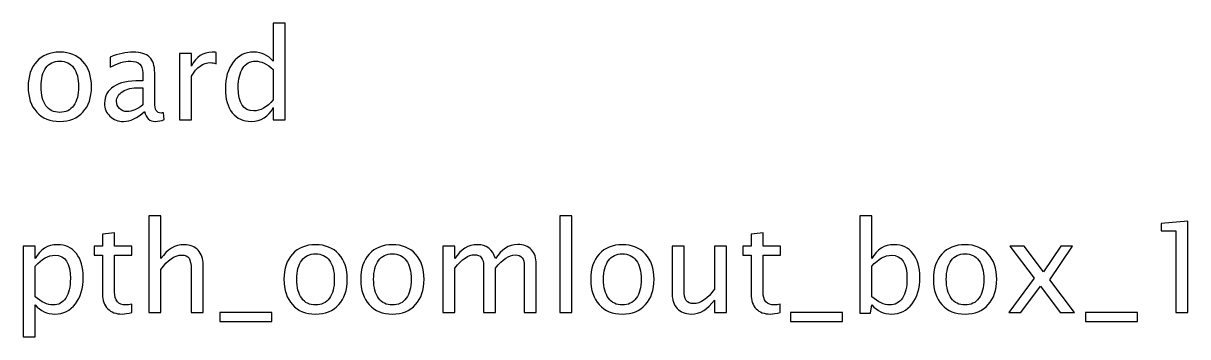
# Model space of a CAD drawing. Header units: centimetres. Extents: x -57 to 52, y -52 to 59.
# Drawn here: x 36.29 to 52.05, y 40.24 to 44.48 of the extents above; entities that cross this region are included whole.
import ezdxf

# ---------------------------------------------------------------- set-up
doc = ezdxf.new("R2010")
doc.units = ezdxf.units.CM
doc.header["$MEASUREMENT"] = 0
doc.layers.add('Layer 1', color=7, linetype='Continuous')

msp = doc.modelspace()

# ---------------------------------------------------------------- linework, layer by layer
at = {"layer": 'Layer 1'}
for points, knots in [([(39.67453, 43.17044), (39.67453, 43.17044), (39.67453, 43.33893), (39.67453, 43.33893), (39.67453, 43.33893), (39.6082, 43.21306), (39.5083, 43.15012), (39.37481, 43.15012), (39.37481, 43.15012), (39.26643, 43.15012), (39.1812, 43.18935), (39.11911, 43.26809), (39.11911, 43.26809), (39.05702, 43.34683), (39.02598, 43.45436), (39.02598, 43.59067), (39.02598, 43.59067), (39.02598, 43.73968), (39.06126, 43.85963), (39.13153, 43.9505), (39.13153, 43.9505), (39.20209, 44.04109), (39.29465, 44.08653), (39.40952, 44.08653), (39.40952, 44.08653), (39.51592, 44.08653), (39.60453, 44.04589), (39.67453, 43.96433), (39.67453, 43.96433), (39.67453, 43.96433), (39.67453, 44.476), (39.67453, 44.476), (39.67453, 44.476), (39.67453, 44.476), (39.83708, 44.476), (39.83708, 44.476), (39.83708, 44.476), (39.83708, 44.476), (39.83708, 43.17044), (39.83708, 43.17044), (39.83708, 43.17044), (39.83708, 43.17044), (39.67453, 43.17044), (39.67453, 43.17044)], [0, 0, 0, 0, 0.08333333, 0.08333333, 0.08333333, 0.08333333, 0.16666667, 0.16666667, 0.16666667, 0.16666667, 0.25, 0.25, 0.25, 0.25, 0.33333333, 0.33333333, 0.33333333, 0.33333333, 0.41666667, 0.41666667, 0.41666667, 0.41666667, 0.5, 0.5, 0.5, 0.5, 0.58333333, 0.58333333, 0.58333333, 0.58333333, 0.66666667, 0.66666667, 0.66666667, 0.66666667, 0.75, 0.75, 0.75, 0.75, 0.83333333, 0.83333333, 0.83333333, 0.83333333, 1, 1, 1, 1]), ([(36.78627, 43.15012), (36.65447, 43.15012), (36.55005, 43.19217), (36.47329, 43.27627), (36.47329, 43.27627), (36.39624, 43.36038), (36.35786, 43.47467), (36.35786, 43.61889), (36.35786, 43.61889), (36.35786, 43.76282), (36.39624, 43.87684), (36.47329, 43.96066), (36.47329, 43.96066), (36.55005, 44.04448), (36.65447, 44.08653), (36.78627, 44.08653), (36.78627, 44.08653), (36.91807, 44.08653), (37.02249, 44.04448), (37.09926, 43.96066), (37.09926, 43.96066), (37.1763, 43.87684), (37.21468, 43.76282), (37.21468, 43.61889), (37.21468, 43.61889), (37.21468, 43.47467), (37.1763, 43.36038), (37.09926, 43.27627), (37.09926, 43.27627), (37.02249, 43.19217), (36.91807, 43.15012), (36.78627, 43.15012)], [0, 0, 0, 0, 0.11111111, 0.11111111, 0.11111111, 0.11111111, 0.22222222, 0.22222222, 0.22222222, 0.22222222, 0.33333333, 0.33333333, 0.33333333, 0.33333333, 0.44444444, 0.44444444, 0.44444444, 0.44444444, 0.55555556, 0.55555556, 0.55555556, 0.55555556, 0.66666667, 0.66666667, 0.66666667, 0.66666667, 0.77777778, 0.77777778, 0.77777778, 0.77777778, 1, 1, 1, 1]), ([(36.78599, 43.27204), (36.86642, 43.27204), (36.92908, 43.30224), (36.97367, 43.36292), (36.97367, 43.36292), (37.01798, 43.42331), (37.04027, 43.50882), (37.04027, 43.61889), (37.04027, 43.61889), (37.04027, 43.72867), (37.01798, 43.81391), (36.97367, 43.8743), (36.97367, 43.8743), (36.92908, 43.93441), (36.86642, 43.96461), (36.78599, 43.96461), (36.78599, 43.96461), (36.70527, 43.96461), (36.64262, 43.93441), (36.59859, 43.8743), (36.59859, 43.8743), (36.55429, 43.81391), (36.53227, 43.72867), (36.53227, 43.61889), (36.53227, 43.61889), (36.53227, 43.50882), (36.55429, 43.42331), (36.59859, 43.36292), (36.59859, 43.36292), (36.64262, 43.30224), (36.70527, 43.27204), (36.78599, 43.27204)], [0, 0, 0, 0, 0.11111111, 0.11111111, 0.11111111, 0.11111111, 0.22222222, 0.22222222, 0.22222222, 0.22222222, 0.33333333, 0.33333333, 0.33333333, 0.33333333, 0.44444444, 0.44444444, 0.44444444, 0.44444444, 0.55555556, 0.55555556, 0.55555556, 0.55555556, 0.66666667, 0.66666667, 0.66666667, 0.66666667, 0.77777778, 0.77777778, 0.77777778, 0.77777778, 1, 1, 1, 1]), ([(37.93181, 43.28474), (37.83416, 43.19499), (37.74018, 43.15012), (37.64987, 43.15012), (37.64987, 43.15012), (37.57565, 43.15012), (37.51384, 43.17326), (37.46502, 43.21983), (37.46502, 43.21983), (37.41591, 43.2664), (37.39136, 43.3251), (37.39136, 43.39594), (37.39136, 43.39594), (37.39136, 43.49387), (37.43256, 43.56922), (37.51497, 43.62171), (37.51497, 43.62171), (37.59738, 43.67421), (37.71563, 43.70045), (37.86972, 43.70045), (37.86972, 43.70045), (37.86972, 43.70045), (37.90782, 43.70045), (37.90782, 43.70045), (37.90782, 43.70045), (37.90782, 43.70045), (37.90782, 43.80854), (37.90782, 43.80854), (37.90782, 43.80854), (37.90782, 43.91268), (37.85364, 43.96461), (37.74498, 43.96461), (37.74498, 43.96461), (37.66088, 43.96461), (37.56887, 43.93808), (37.46925, 43.88503), (37.46925, 43.88503), (37.46925, 43.88503), (37.46925, 44.0188), (37.46925, 44.0188), (37.46925, 44.0188), (37.57875, 44.06395), (37.68204, 44.08653), (37.77885, 44.08653), (37.77885, 44.08653), (37.87847, 44.08653), (37.95213, 44.06395), (37.99926, 44.01852), (37.99926, 44.01852), (38.04668, 43.97308), (38.07038, 43.90309), (38.07038, 43.80854), (38.07038, 43.80854), (38.07038, 43.80854), (38.07038, 43.40299), (38.07038, 43.40299), (38.07038, 43.40299), (38.07038, 43.31014), (38.09889, 43.26357), (38.15618, 43.26357), (38.15618, 43.26357), (38.16323, 43.26357), (38.17367, 43.2647), (38.1875, 43.26696), (38.1875, 43.26696), (38.1875, 43.26696), (38.19907, 43.17665), (38.19907, 43.17665), (38.19907, 43.17665), (38.1621, 43.15887), (38.12146, 43.15012), (38.07687, 43.15012), (38.07687, 43.15012), (38.00096, 43.15012), (37.9527, 43.19499), (37.93181, 43.28474)], [0, 0, 0, 0, 0.05, 0.05, 0.05, 0.05, 0.1, 0.1, 0.1, 0.1, 0.15, 0.15, 0.15, 0.15, 0.2, 0.2, 0.2, 0.2, 0.25, 0.25, 0.25, 0.25, 0.3, 0.3, 0.3, 0.3, 0.35, 0.35, 0.35, 0.35, 0.4, 0.4, 0.4, 0.4, 0.45, 0.45, 0.45, 0.45, 0.5, 0.5, 0.5, 0.5, 0.55, 0.55, 0.55, 0.55, 0.6, 0.6, 0.6, 0.6, 0.65, 0.65, 0.65, 0.65, 0.7, 0.7, 0.7, 0.7, 0.75, 0.75, 0.75, 0.75, 0.8, 0.8, 0.8, 0.8, 0.85, 0.85, 0.85, 0.85, 0.9, 0.9, 0.9, 0.9, 1, 1, 1, 1]), ([(38.40425, 43.17044), (38.40425, 43.17044), (38.40425, 44.0679), (38.40425, 44.0679), (38.40425, 44.0679), (38.40425, 44.0679), (38.56681, 44.0679), (38.56681, 44.0679), (38.56681, 44.0679), (38.56681, 44.0679), (38.56681, 43.89829), (38.56681, 43.89829), (38.56681, 43.89829), (38.63144, 44.02388), (38.72514, 44.08653), (38.84818, 44.08653), (38.84818, 44.08653), (38.86484, 44.08653), (38.88233, 44.08512), (38.9004, 44.0823), (38.9004, 44.0823), (38.9004, 44.0823), (38.9004, 43.93018), (38.9004, 43.93018), (38.9004, 43.93018), (38.87217, 43.93949), (38.84734, 43.94429), (38.82589, 43.94429), (38.82589, 43.94429), (38.7226, 43.94429), (38.63624, 43.88333), (38.56681, 43.76113), (38.56681, 43.76113), (38.56681, 43.76113), (38.56681, 43.17044), (38.56681, 43.17044), (38.56681, 43.17044), (38.56681, 43.17044), (38.40425, 43.17044), (38.40425, 43.17044)], [0, 0, 0, 0, 0.09090909, 0.09090909, 0.09090909, 0.09090909, 0.18181818, 0.18181818, 0.18181818, 0.18181818, 0.27272727, 0.27272727, 0.27272727, 0.27272727, 0.36363636, 0.36363636, 0.36363636, 0.36363636, 0.45454545, 0.45454545, 0.45454545, 0.45454545, 0.54545455, 0.54545455, 0.54545455, 0.54545455, 0.63636364, 0.63636364, 0.63636364, 0.63636364, 0.72727273, 0.72727273, 0.72727273, 0.72727273, 0.81818182, 0.81818182, 0.81818182, 0.81818182, 1, 1, 1, 1]), ([(39.67453, 43.85313), (39.59014, 43.92736), (39.51027, 43.96461), (39.43464, 43.96461), (39.43464, 43.96461), (39.36013, 43.96461), (39.30256, 43.93357), (39.26163, 43.8712), (39.26163, 43.8712), (39.22071, 43.80911), (39.20039, 43.72105), (39.20039, 43.60704), (39.20039, 43.60704), (39.20039, 43.39735), (39.26982, 43.29236), (39.40895, 43.29236), (39.40895, 43.29236), (39.49927, 43.29236), (39.58788, 43.34175), (39.67453, 43.44024), (39.67453, 43.44024), (39.67453, 43.44024), (39.67453, 43.85313), (39.67453, 43.85313)], [0, 0, 0, 0, 0.14285714, 0.14285714, 0.14285714, 0.14285714, 0.28571429, 0.28571429, 0.28571429, 0.28571429, 0.42857143, 0.42857143, 0.42857143, 0.42857143, 0.57142857, 0.57142857, 0.57142857, 0.57142857, 0.71428571, 0.71428571, 0.71428571, 0.71428571, 1, 1, 1, 1]), ([(37.90782, 43.37336), (37.90782, 43.37336), (37.90782, 43.60393), (37.90782, 43.60393), (37.90782, 43.60393), (37.90782, 43.60393), (37.85561, 43.60563), (37.85561, 43.60563), (37.85561, 43.60563), (37.7653, 43.60563), (37.69249, 43.58897), (37.63689, 43.55567), (37.63689, 43.55567), (37.58157, 43.52209), (37.55392, 43.47778), (37.55392, 43.42246), (37.55392, 43.42246), (37.55392, 43.3838), (37.56775, 43.35106), (37.59512, 43.32425), (37.59512, 43.32425), (37.62278, 43.29744), (37.65636, 43.28389), (37.69616, 43.28389), (37.69616, 43.28389), (37.76389, 43.28389), (37.83444, 43.31381), (37.90782, 43.37336)], [0, 0, 0, 0, 0.125, 0.125, 0.125, 0.125, 0.25, 0.25, 0.25, 0.25, 0.375, 0.375, 0.375, 0.375, 0.5, 0.5, 0.5, 0.5, 0.625, 0.625, 0.625, 0.625, 0.75, 0.75, 0.75, 0.75, 1, 1, 1, 1]), ([(37.99109, 40.56835), (37.99109, 40.56835), (37.99109, 41.87391), (37.99109, 41.87391), (37.99109, 41.87391), (37.99109, 41.87391), (38.15365, 41.87391), (38.15365, 41.87391), (38.15365, 41.87391), (38.15365, 41.87391), (38.15365, 41.2962), (38.15365, 41.2962), (38.15365, 41.2962), (38.23973, 41.42179), (38.34528, 41.48444), (38.47002, 41.48444), (38.47002, 41.48444), (38.54848, 41.48444), (38.61085, 41.45989), (38.65685, 41.4105), (38.65685, 41.4105), (38.70285, 41.36139), (38.72599, 41.29507), (38.72599, 41.2121), (38.72599, 41.2121), (38.72599, 41.2121), (38.72599, 40.56835), (38.72599, 40.56835), (38.72599, 40.56835), (38.72599, 40.56835), (38.56344, 40.56835), (38.56344, 40.56835), (38.56344, 40.56835), (38.56344, 40.56835), (38.56344, 41.15904), (38.56344, 41.15904), (38.56344, 41.15904), (38.56344, 41.22564), (38.55356, 41.27306), (38.53408, 41.30128), (38.53408, 41.30128), (38.51433, 41.32978), (38.48187, 41.3439), (38.43644, 41.3439), (38.43644, 41.3439), (38.33653, 41.3439), (38.24227, 41.2787), (38.15365, 41.14832), (38.15365, 41.14832), (38.15365, 41.14832), (38.15365, 40.56835), (38.15365, 40.56835), (38.15365, 40.56835), (38.15365, 40.56835), (37.99109, 40.56835), (37.99109, 40.56835)], [0, 0, 0, 0, 0.06666667, 0.06666667, 0.06666667, 0.06666667, 0.13333333, 0.13333333, 0.13333333, 0.13333333, 0.2, 0.2, 0.2, 0.2, 0.26666667, 0.26666667, 0.26666667, 0.26666667, 0.33333333, 0.33333333, 0.33333333, 0.33333333, 0.4, 0.4, 0.4, 0.4, 0.46666667, 0.46666667, 0.46666667, 0.46666667, 0.53333333, 0.53333333, 0.53333333, 0.53333333, 0.6, 0.6, 0.6, 0.6, 0.66666667, 0.66666667, 0.66666667, 0.66666667, 0.73333333, 0.73333333, 0.73333333, 0.73333333, 0.8, 0.8, 0.8, 0.8, 0.86666667, 0.86666667, 0.86666667, 0.86666667, 1, 1, 1, 1]), ([(43.5503, 40.56835), (43.5503, 40.56835), (43.5503, 41.87391), (43.5503, 41.87391), (43.5503, 41.87391), (43.5503, 41.87391), (43.71286, 41.87391), (43.71286, 41.87391), (43.71286, 41.87391), (43.71286, 41.87391), (43.71286, 40.56835), (43.71286, 40.56835), (43.71286, 40.56835), (43.71286, 40.56835), (43.5503, 40.56835), (43.5503, 40.56835)], [0, 0, 0, 0, 0.2, 0.2, 0.2, 0.2, 0.4, 0.4, 0.4, 0.4, 0.6, 0.6, 0.6, 0.6, 1, 1, 1, 1]), ([(47.61091, 40.55819), (47.61091, 40.55819), (47.61091, 41.87391), (47.61091, 41.87391), (47.61091, 41.87391), (47.61091, 41.87391), (47.77347, 41.87391), (47.77347, 41.87391), (47.77347, 41.87391), (47.77347, 41.87391), (47.77347, 41.2962), (47.77347, 41.2962), (47.77347, 41.2962), (47.84007, 41.42179), (47.94026, 41.48444), (48.07375, 41.48444), (48.07375, 41.48444), (48.18184, 41.48444), (48.26679, 41.44521), (48.32888, 41.36647), (48.32888, 41.36647), (48.39097, 41.28773), (48.42201, 41.18021), (48.42201, 41.04389), (48.42201, 41.04389), (48.42201, 40.89544), (48.38674, 40.7755), (48.31646, 40.68463), (48.31646, 40.68463), (48.24619, 40.59347), (48.15362, 40.54803), (48.03904, 40.54803), (48.03904, 40.54803), (47.93264, 40.54803), (47.84402, 40.58867), (47.77347, 40.67023), (47.77347, 40.67023), (47.77347, 40.67023), (47.75371, 40.55819), (47.75371, 40.55819), (47.75371, 40.55819), (47.75371, 40.55819), (47.61091, 40.55819), (47.61091, 40.55819)], [0, 0, 0, 0, 0.08333333, 0.08333333, 0.08333333, 0.08333333, 0.16666667, 0.16666667, 0.16666667, 0.16666667, 0.25, 0.25, 0.25, 0.25, 0.33333333, 0.33333333, 0.33333333, 0.33333333, 0.41666667, 0.41666667, 0.41666667, 0.41666667, 0.5, 0.5, 0.5, 0.5, 0.58333333, 0.58333333, 0.58333333, 0.58333333, 0.66666667, 0.66666667, 0.66666667, 0.66666667, 0.75, 0.75, 0.75, 0.75, 0.83333333, 0.83333333, 0.83333333, 0.83333333, 1, 1, 1, 1]), ([(51.88319, 40.56835), (51.88319, 40.56835), (51.88319, 41.67071), (51.88319, 41.67071), (51.88319, 41.67071), (51.88319, 41.67071), (51.68846, 41.67071), (51.68846, 41.67071), (51.68846, 41.67071), (51.68846, 41.67071), (51.68846, 41.77231), (51.68846, 41.77231), (51.68846, 41.77231), (51.68846, 41.77231), (52.04575, 41.80279), (52.04575, 41.80279), (52.04575, 41.80279), (52.04575, 41.80279), (52.04575, 40.56835), (52.04575, 40.56835), (52.04575, 40.56835), (52.04575, 40.56835), (51.88319, 40.56835), (51.88319, 40.56835)], [0, 0, 0, 0, 0.14285714, 0.14285714, 0.14285714, 0.14285714, 0.28571429, 0.28571429, 0.28571429, 0.28571429, 0.42857143, 0.42857143, 0.42857143, 0.42857143, 0.57142857, 0.57142857, 0.57142857, 0.57142857, 0.71428571, 0.71428571, 0.71428571, 0.71428571, 1, 1, 1, 1]), ([(37.7591, 40.56863), (37.70886, 40.5548), (37.66512, 40.54803), (37.62815, 40.54803), (37.62815, 40.54803), (37.54517, 40.54803), (37.48055, 40.57174), (37.43426, 40.61915), (37.43426, 40.61915), (37.3877, 40.66656), (37.36455, 40.73232), (37.36455, 40.81671), (37.36455, 40.81671), (37.36455, 40.81671), (37.36455, 41.3439), (37.36455, 41.3439), (37.36455, 41.3439), (37.36455, 41.3439), (37.25223, 41.3439), (37.25223, 41.3439), (37.25223, 41.3439), (37.25223, 41.3439), (37.25223, 41.46581), (37.25223, 41.46581), (37.25223, 41.46581), (37.25223, 41.46581), (37.36455, 41.46581), (37.36455, 41.46581), (37.36455, 41.46581), (37.36455, 41.46581), (37.36455, 41.62809), (37.36455, 41.62809), (37.36455, 41.62809), (37.36455, 41.62809), (37.52711, 41.64361), (37.52711, 41.64361), (37.52711, 41.64361), (37.52711, 41.64361), (37.52711, 41.46581), (37.52711, 41.46581), (37.52711, 41.46581), (37.52711, 41.46581), (37.76249, 41.46581), (37.76249, 41.46581), (37.76249, 41.46581), (37.76249, 41.46581), (37.76249, 41.3439), (37.76249, 41.3439), (37.76249, 41.3439), (37.76249, 41.3439), (37.52711, 41.3439), (37.52711, 41.3439), (37.52711, 41.3439), (37.52711, 41.3439), (37.52711, 40.84606), (37.52711, 40.84606), (37.52711, 40.84606), (37.52711, 40.72865), (37.57819, 40.66995), (37.68008, 40.66995), (37.68008, 40.66995), (37.70181, 40.66995), (37.72805, 40.67362), (37.7591, 40.68067), (37.7591, 40.68067), (37.7591, 40.68067), (37.7591, 40.56863), (37.7591, 40.56863)], [0, 0, 0, 0, 0.05555556, 0.05555556, 0.05555556, 0.05555556, 0.11111111, 0.11111111, 0.11111111, 0.11111111, 0.16666667, 0.16666667, 0.16666667, 0.16666667, 0.22222222, 0.22222222, 0.22222222, 0.22222222, 0.27777778, 0.27777778, 0.27777778, 0.27777778, 0.33333333, 0.33333333, 0.33333333, 0.33333333, 0.38888889, 0.38888889, 0.38888889, 0.38888889, 0.44444444, 0.44444444, 0.44444444, 0.44444444, 0.5, 0.5, 0.5, 0.5, 0.55555556, 0.55555556, 0.55555556, 0.55555556, 0.61111111, 0.61111111, 0.61111111, 0.61111111, 0.66666667, 0.66666667, 0.66666667, 0.66666667, 0.72222222, 0.72222222, 0.72222222, 0.72222222, 0.77777778, 0.77777778, 0.77777778, 0.77777778, 0.83333333, 0.83333333, 0.83333333, 0.83333333, 0.88888889, 0.88888889, 0.88888889, 0.88888889, 1, 1, 1, 1]), ([(46.53225, 40.56863), (46.48201, 40.5548), (46.43827, 40.54803), (46.4013, 40.54803), (46.4013, 40.54803), (46.31832, 40.54803), (46.2537, 40.57174), (46.20741, 40.61915), (46.20741, 40.61915), (46.16085, 40.66656), (46.1377, 40.73232), (46.1377, 40.81671), (46.1377, 40.81671), (46.1377, 40.81671), (46.1377, 41.3439), (46.1377, 41.3439), (46.1377, 41.3439), (46.1377, 41.3439), (46.02538, 41.3439), (46.02538, 41.3439), (46.02538, 41.3439), (46.02538, 41.3439), (46.02538, 41.46581), (46.02538, 41.46581), (46.02538, 41.46581), (46.02538, 41.46581), (46.1377, 41.46581), (46.1377, 41.46581), (46.1377, 41.46581), (46.1377, 41.46581), (46.1377, 41.62809), (46.1377, 41.62809), (46.1377, 41.62809), (46.1377, 41.62809), (46.30026, 41.64361), (46.30026, 41.64361), (46.30026, 41.64361), (46.30026, 41.64361), (46.30026, 41.46581), (46.30026, 41.46581), (46.30026, 41.46581), (46.30026, 41.46581), (46.53564, 41.46581), (46.53564, 41.46581), (46.53564, 41.46581), (46.53564, 41.46581), (46.53564, 41.3439), (46.53564, 41.3439), (46.53564, 41.3439), (46.53564, 41.3439), (46.30026, 41.3439), (46.30026, 41.3439), (46.30026, 41.3439), (46.30026, 41.3439), (46.30026, 40.84606), (46.30026, 40.84606), (46.30026, 40.84606), (46.30026, 40.72865), (46.35134, 40.66995), (46.45323, 40.66995), (46.45323, 40.66995), (46.47496, 40.66995), (46.5012, 40.67362), (46.53225, 40.68067), (46.53225, 40.68067), (46.53225, 40.68067), (46.53225, 40.56863), (46.53225, 40.56863)], [0, 0, 0, 0, 0.05555556, 0.05555556, 0.05555556, 0.05555556, 0.11111111, 0.11111111, 0.11111111, 0.11111111, 0.16666667, 0.16666667, 0.16666667, 0.16666667, 0.22222222, 0.22222222, 0.22222222, 0.22222222, 0.27777778, 0.27777778, 0.27777778, 0.27777778, 0.33333333, 0.33333333, 0.33333333, 0.33333333, 0.38888889, 0.38888889, 0.38888889, 0.38888889, 0.44444444, 0.44444444, 0.44444444, 0.44444444, 0.5, 0.5, 0.5, 0.5, 0.55555556, 0.55555556, 0.55555556, 0.55555556, 0.61111111, 0.61111111, 0.61111111, 0.61111111, 0.66666667, 0.66666667, 0.66666667, 0.66666667, 0.72222222, 0.72222222, 0.72222222, 0.72222222, 0.77777778, 0.77777778, 0.77777778, 0.77777778, 0.83333333, 0.83333333, 0.83333333, 0.83333333, 0.88888889, 0.88888889, 0.88888889, 0.88888889, 1, 1, 1, 1]), ([(36.29211, 40.24154), (36.29211, 40.24154), (36.29211, 41.46581), (36.29211, 41.46581), (36.29211, 41.46581), (36.29211, 41.46581), (36.45467, 41.46581), (36.45467, 41.46581), (36.45467, 41.46581), (36.45467, 41.46581), (36.45467, 41.2962), (36.45467, 41.2962), (36.45467, 41.2962), (36.52127, 41.42179), (36.62146, 41.48444), (36.75495, 41.48444), (36.75495, 41.48444), (36.86304, 41.48444), (36.94799, 41.44521), (37.01008, 41.36647), (37.01008, 41.36647), (37.07217, 41.28773), (37.10321, 41.18021), (37.10321, 41.04389), (37.10321, 41.04389), (37.10321, 40.89544), (37.06794, 40.7755), (36.99766, 40.68463), (36.99766, 40.68463), (36.92739, 40.59347), (36.83482, 40.54803), (36.72024, 40.54803), (36.72024, 40.54803), (36.61384, 40.54803), (36.52522, 40.58867), (36.45467, 40.67023), (36.45467, 40.67023), (36.45467, 40.67023), (36.45467, 40.24154), (36.45467, 40.24154), (36.45467, 40.24154), (36.45467, 40.24154), (36.29211, 40.24154), (36.29211, 40.24154)], [0, 0, 0, 0, 0.08333333, 0.08333333, 0.08333333, 0.08333333, 0.16666667, 0.16666667, 0.16666667, 0.16666667, 0.25, 0.25, 0.25, 0.25, 0.33333333, 0.33333333, 0.33333333, 0.33333333, 0.41666667, 0.41666667, 0.41666667, 0.41666667, 0.5, 0.5, 0.5, 0.5, 0.58333333, 0.58333333, 0.58333333, 0.58333333, 0.66666667, 0.66666667, 0.66666667, 0.66666667, 0.75, 0.75, 0.75, 0.75, 0.83333333, 0.83333333, 0.83333333, 0.83333333, 1, 1, 1, 1]), ([(40.24604, 40.54803), (40.11424, 40.54803), (40.00982, 40.59008), (39.93306, 40.67418), (39.93306, 40.67418), (39.85601, 40.75829), (39.81763, 40.87258), (39.81763, 41.0168), (39.81763, 41.0168), (39.81763, 41.16073), (39.85601, 41.27475), (39.93306, 41.35857), (39.93306, 41.35857), (40.00982, 41.44239), (40.11424, 41.48444), (40.24604, 41.48444), (40.24604, 41.48444), (40.37784, 41.48444), (40.48226, 41.44239), (40.55903, 41.35857), (40.55903, 41.35857), (40.63607, 41.27475), (40.67445, 41.16073), (40.67445, 41.0168), (40.67445, 41.0168), (40.67445, 40.87258), (40.63607, 40.75829), (40.55903, 40.67418), (40.55903, 40.67418), (40.48226, 40.59008), (40.37784, 40.54803), (40.24604, 40.54803)], [0, 0, 0, 0, 0.11111111, 0.11111111, 0.11111111, 0.11111111, 0.22222222, 0.22222222, 0.22222222, 0.22222222, 0.33333333, 0.33333333, 0.33333333, 0.33333333, 0.44444444, 0.44444444, 0.44444444, 0.44444444, 0.55555556, 0.55555556, 0.55555556, 0.55555556, 0.66666667, 0.66666667, 0.66666667, 0.66666667, 0.77777778, 0.77777778, 0.77777778, 0.77777778, 1, 1, 1, 1]), ([(41.28631, 40.54803), (41.15451, 40.54803), (41.05009, 40.59008), (40.97333, 40.67418), (40.97333, 40.67418), (40.89628, 40.75829), (40.8579, 40.87258), (40.8579, 41.0168), (40.8579, 41.0168), (40.8579, 41.16073), (40.89628, 41.27475), (40.97333, 41.35857), (40.97333, 41.35857), (41.05009, 41.44239), (41.15451, 41.48444), (41.28631, 41.48444), (41.28631, 41.48444), (41.41811, 41.48444), (41.52253, 41.44239), (41.5993, 41.35857), (41.5993, 41.35857), (41.67634, 41.27475), (41.71472, 41.16073), (41.71472, 41.0168), (41.71472, 41.0168), (41.71472, 40.87258), (41.67634, 40.75829), (41.5993, 40.67418), (41.5993, 40.67418), (41.52253, 40.59008), (41.41811, 40.54803), (41.28631, 40.54803)], [0, 0, 0, 0, 0.11111111, 0.11111111, 0.11111111, 0.11111111, 0.22222222, 0.22222222, 0.22222222, 0.22222222, 0.33333333, 0.33333333, 0.33333333, 0.33333333, 0.44444444, 0.44444444, 0.44444444, 0.44444444, 0.55555556, 0.55555556, 0.55555556, 0.55555556, 0.66666667, 0.66666667, 0.66666667, 0.66666667, 0.77777778, 0.77777778, 0.77777778, 0.77777778, 1, 1, 1, 1]), ([(41.96929, 40.56835), (41.96929, 40.56835), (41.96929, 41.46581), (41.96929, 41.46581), (41.96929, 41.46581), (41.96929, 41.46581), (42.13185, 41.46581), (42.13185, 41.46581), (42.13185, 41.46581), (42.13185, 41.46581), (42.13185, 41.2962), (42.13185, 41.2962), (42.13185, 41.2962), (42.21115, 41.42179), (42.31275, 41.48444), (42.43721, 41.48444), (42.43721, 41.48444), (42.55716, 41.48444), (42.63872, 41.42179), (42.68218, 41.2962), (42.68218, 41.2962), (42.75923, 41.42292), (42.8597, 41.48613), (42.98303, 41.48613), (42.98303, 41.48613), (43.06177, 41.48613), (43.12301, 41.46299), (43.16676, 41.41643), (43.16676, 41.41643), (43.2105, 41.36986), (43.23251, 41.30467), (43.23251, 41.22085), (43.23251, 41.22085), (43.23251, 41.22085), (43.23251, 40.56835), (43.23251, 40.56835), (43.23251, 40.56835), (43.23251, 40.56835), (43.06995, 40.56835), (43.06995, 40.56835), (43.06995, 40.56835), (43.06995, 40.56835), (43.06995, 41.19404), (43.06995, 41.19404), (43.06995, 41.19404), (43.06995, 41.2962), (43.02931, 41.34728), (42.94803, 41.34728), (42.94803, 41.34728), (42.86365, 41.34728), (42.77503, 41.28773), (42.68218, 41.16835), (42.68218, 41.16835), (42.68218, 41.16835), (42.68218, 40.56835), (42.68218, 40.56835), (42.68218, 40.56835), (42.68218, 40.56835), (42.51962, 40.56835), (42.51962, 40.56835), (42.51962, 40.56835), (42.51962, 40.56835), (42.51962, 41.1946), (42.51962, 41.1946), (42.51962, 41.1946), (42.51962, 41.29761), (42.47842, 41.34898), (42.39573, 41.34898), (42.39573, 41.34898), (42.3136, 41.34898), (42.22555, 41.28914), (42.13185, 41.1692), (42.13185, 41.1692), (42.13185, 41.1692), (42.13185, 40.56835), (42.13185, 40.56835), (42.13185, 40.56835), (42.13185, 40.56835), (41.96929, 40.56835), (41.96929, 40.56835)], [0, 0, 0, 0, 0.04761905, 0.04761905, 0.04761905, 0.04761905, 0.0952381, 0.0952381, 0.0952381, 0.0952381, 0.14285714, 0.14285714, 0.14285714, 0.14285714, 0.19047619, 0.19047619, 0.19047619, 0.19047619, 0.23809524, 0.23809524, 0.23809524, 0.23809524, 0.28571429, 0.28571429, 0.28571429, 0.28571429, 0.33333333, 0.33333333, 0.33333333, 0.33333333, 0.38095238, 0.38095238, 0.38095238, 0.38095238, 0.42857143, 0.42857143, 0.42857143, 0.42857143, 0.47619048, 0.47619048, 0.47619048, 0.47619048, 0.52380952, 0.52380952, 0.52380952, 0.52380952, 0.57142857, 0.57142857, 0.57142857, 0.57142857, 0.61904762, 0.61904762, 0.61904762, 0.61904762, 0.66666667, 0.66666667, 0.66666667, 0.66666667, 0.71428571, 0.71428571, 0.71428571, 0.71428571, 0.76190476, 0.76190476, 0.76190476, 0.76190476, 0.80952381, 0.80952381, 0.80952381, 0.80952381, 0.85714286, 0.85714286, 0.85714286, 0.85714286, 0.9047619, 0.9047619, 0.9047619, 0.9047619, 1, 1, 1, 1]), ([(44.39696, 40.54803), (44.26516, 40.54803), (44.16074, 40.59008), (44.08398, 40.67418), (44.08398, 40.67418), (44.00693, 40.75829), (43.96855, 40.87258), (43.96855, 41.0168), (43.96855, 41.0168), (43.96855, 41.16073), (44.00693, 41.27475), (44.08398, 41.35857), (44.08398, 41.35857), (44.16074, 41.44239), (44.26516, 41.48444), (44.39696, 41.48444), (44.39696, 41.48444), (44.52876, 41.48444), (44.63318, 41.44239), (44.70995, 41.35857), (44.70995, 41.35857), (44.78699, 41.27475), (44.82537, 41.16073), (44.82537, 41.0168), (44.82537, 41.0168), (44.82537, 40.87258), (44.78699, 40.75829), (44.70995, 40.67418), (44.70995, 40.67418), (44.63318, 40.59008), (44.52876, 40.54803), (44.39696, 40.54803)], [0, 0, 0, 0, 0.11111111, 0.11111111, 0.11111111, 0.11111111, 0.22222222, 0.22222222, 0.22222222, 0.22222222, 0.33333333, 0.33333333, 0.33333333, 0.33333333, 0.44444444, 0.44444444, 0.44444444, 0.44444444, 0.55555556, 0.55555556, 0.55555556, 0.55555556, 0.66666667, 0.66666667, 0.66666667, 0.66666667, 0.77777778, 0.77777778, 0.77777778, 0.77777778, 1, 1, 1, 1]), ([(45.64213, 40.56835), (45.64213, 40.56835), (45.64213, 40.73712), (45.64213, 40.73712), (45.64213, 40.73712), (45.55548, 40.61097), (45.45021, 40.54803), (45.3266, 40.54803), (45.3266, 40.54803), (45.24814, 40.54803), (45.18577, 40.57258), (45.13949, 40.62197), (45.13949, 40.62197), (45.09292, 40.67136), (45.06978, 40.73768), (45.06978, 40.8215), (45.06978, 40.8215), (45.06978, 40.8215), (45.06978, 41.46581), (45.06978, 41.46581), (45.06978, 41.46581), (45.06978, 41.46581), (45.23234, 41.46581), (45.23234, 41.46581), (45.23234, 41.46581), (45.23234, 41.46581), (45.23234, 40.87456), (45.23234, 40.87456), (45.23234, 40.87456), (45.23234, 40.80711), (45.24222, 40.75941), (45.26169, 40.73119), (45.26169, 40.73119), (45.28145, 40.70269), (45.31418, 40.68858), (45.36019, 40.68858), (45.36019, 40.68858), (45.45953, 40.68858), (45.55379, 40.75377), (45.64213, 40.88444), (45.64213, 40.88444), (45.64213, 40.88444), (45.64213, 41.46581), (45.64213, 41.46581), (45.64213, 41.46581), (45.64213, 41.46581), (45.80468, 41.46581), (45.80468, 41.46581), (45.80468, 41.46581), (45.80468, 41.46581), (45.80468, 40.56835), (45.80468, 40.56835), (45.80468, 40.56835), (45.80468, 40.56835), (45.64213, 40.56835), (45.64213, 40.56835)], [0, 0, 0, 0, 0.06666667, 0.06666667, 0.06666667, 0.06666667, 0.13333333, 0.13333333, 0.13333333, 0.13333333, 0.2, 0.2, 0.2, 0.2, 0.26666667, 0.26666667, 0.26666667, 0.26666667, 0.33333333, 0.33333333, 0.33333333, 0.33333333, 0.4, 0.4, 0.4, 0.4, 0.46666667, 0.46666667, 0.46666667, 0.46666667, 0.53333333, 0.53333333, 0.53333333, 0.53333333, 0.6, 0.6, 0.6, 0.6, 0.66666667, 0.66666667, 0.66666667, 0.66666667, 0.73333333, 0.73333333, 0.73333333, 0.73333333, 0.8, 0.8, 0.8, 0.8, 0.86666667, 0.86666667, 0.86666667, 0.86666667, 1, 1, 1, 1]), ([(49.03387, 40.54803), (48.90207, 40.54803), (48.79765, 40.59008), (48.72089, 40.67418), (48.72089, 40.67418), (48.64384, 40.75829), (48.60546, 40.87258), (48.60546, 41.0168), (48.60546, 41.0168), (48.60546, 41.16073), (48.64384, 41.27475), (48.72089, 41.35857), (48.72089, 41.35857), (48.79765, 41.44239), (48.90207, 41.48444), (49.03387, 41.48444), (49.03387, 41.48444), (49.16567, 41.48444), (49.27009, 41.44239), (49.34686, 41.35857), (49.34686, 41.35857), (49.4239, 41.27475), (49.46228, 41.16073), (49.46228, 41.0168), (49.46228, 41.0168), (49.46228, 40.87258), (49.4239, 40.75829), (49.34686, 40.67418), (49.34686, 40.67418), (49.27009, 40.59008), (49.16567, 40.54803), (49.03387, 40.54803)], [0, 0, 0, 0, 0.11111111, 0.11111111, 0.11111111, 0.11111111, 0.22222222, 0.22222222, 0.22222222, 0.22222222, 0.33333333, 0.33333333, 0.33333333, 0.33333333, 0.44444444, 0.44444444, 0.44444444, 0.44444444, 0.55555556, 0.55555556, 0.55555556, 0.55555556, 0.66666667, 0.66666667, 0.66666667, 0.66666667, 0.77777778, 0.77777778, 0.77777778, 0.77777778, 1, 1, 1, 1]), ([(49.6271, 40.56835), (49.6271, 40.56835), (49.96887, 41.03148), (49.96887, 41.03148), (49.96887, 41.03148), (49.96887, 41.03148), (49.63726, 41.46581), (49.63726, 41.46581), (49.63726, 41.46581), (49.63726, 41.46581), (49.83115, 41.46581), (49.83115, 41.46581), (49.83115, 41.46581), (49.83115, 41.46581), (50.09305, 41.12009), (50.09305, 41.12009), (50.09305, 41.12009), (50.09305, 41.12009), (50.33012, 41.46581), (50.33012, 41.46581), (50.33012, 41.46581), (50.33012, 41.46581), (50.48901, 41.46581), (50.48901, 41.46581), (50.48901, 41.46581), (50.48901, 41.46581), (50.17856, 41.01059), (50.17856, 41.01059), (50.17856, 41.01059), (50.17856, 41.01059), (50.5161, 40.56835), (50.5161, 40.56835), (50.5161, 40.56835), (50.5161, 40.56835), (50.32222, 40.56835), (50.32222, 40.56835), (50.32222, 40.56835), (50.32222, 40.56835), (50.05185, 40.92395), (50.05185, 40.92395), (50.05185, 40.92395), (50.05185, 40.92395), (49.79023, 40.56835), (49.79023, 40.56835), (49.79023, 40.56835), (49.79023, 40.56835), (49.6271, 40.56835), (49.6271, 40.56835)], [0, 0, 0, 0, 0.07692308, 0.07692308, 0.07692308, 0.07692308, 0.15384615, 0.15384615, 0.15384615, 0.15384615, 0.23076923, 0.23076923, 0.23076923, 0.23076923, 0.30769231, 0.30769231, 0.30769231, 0.30769231, 0.38461538, 0.38461538, 0.38461538, 0.38461538, 0.46153846, 0.46153846, 0.46153846, 0.46153846, 0.53846154, 0.53846154, 0.53846154, 0.53846154, 0.61538462, 0.61538462, 0.61538462, 0.61538462, 0.69230769, 0.69230769, 0.69230769, 0.69230769, 0.76923077, 0.76923077, 0.76923077, 0.76923077, 0.84615385, 0.84615385, 0.84615385, 0.84615385, 1, 1, 1, 1]), ([(36.45467, 40.78227), (36.53849, 40.70749), (36.61836, 40.66995), (36.69428, 40.66995), (36.69428, 40.66995), (36.76906, 40.66995), (36.82692, 40.70128), (36.86756, 40.76365), (36.86756, 40.76365), (36.90848, 40.82602), (36.9288, 40.91379), (36.9288, 41.02724), (36.9288, 41.02724), (36.9288, 41.23722), (36.85938, 41.3422), (36.72052, 41.3422), (36.72052, 41.3422), (36.62965, 41.3422), (36.54103, 41.2931), (36.45467, 41.1946), (36.45467, 41.1946), (36.45467, 41.1946), (36.45467, 40.78227), (36.45467, 40.78227)], [0, 0, 0, 0, 0.14285714, 0.14285714, 0.14285714, 0.14285714, 0.28571429, 0.28571429, 0.28571429, 0.28571429, 0.42857143, 0.42857143, 0.42857143, 0.42857143, 0.57142857, 0.57142857, 0.57142857, 0.57142857, 0.71428571, 0.71428571, 0.71428571, 0.71428571, 1, 1, 1, 1]), ([(40.24576, 40.66995), (40.32619, 40.66995), (40.38885, 40.70015), (40.43344, 40.76083), (40.43344, 40.76083), (40.47775, 40.82122), (40.50004, 40.90673), (40.50004, 41.0168), (40.50004, 41.0168), (40.50004, 41.12658), (40.47775, 41.21182), (40.43344, 41.27221), (40.43344, 41.27221), (40.38885, 41.33232), (40.32619, 41.36252), (40.24576, 41.36252), (40.24576, 41.36252), (40.16504, 41.36252), (40.10239, 41.33232), (40.05836, 41.27221), (40.05836, 41.27221), (40.01406, 41.21182), (39.99204, 41.12658), (39.99204, 41.0168), (39.99204, 41.0168), (39.99204, 40.90673), (40.01406, 40.82122), (40.05836, 40.76083), (40.05836, 40.76083), (40.10239, 40.70015), (40.16504, 40.66995), (40.24576, 40.66995)], [0, 0, 0, 0, 0.11111111, 0.11111111, 0.11111111, 0.11111111, 0.22222222, 0.22222222, 0.22222222, 0.22222222, 0.33333333, 0.33333333, 0.33333333, 0.33333333, 0.44444444, 0.44444444, 0.44444444, 0.44444444, 0.55555556, 0.55555556, 0.55555556, 0.55555556, 0.66666667, 0.66666667, 0.66666667, 0.66666667, 0.77777778, 0.77777778, 0.77777778, 0.77777778, 1, 1, 1, 1]), ([(41.28603, 40.66995), (41.36646, 40.66995), (41.42912, 40.70015), (41.47371, 40.76083), (41.47371, 40.76083), (41.51802, 40.82122), (41.54031, 40.90673), (41.54031, 41.0168), (41.54031, 41.0168), (41.54031, 41.12658), (41.51802, 41.21182), (41.47371, 41.27221), (41.47371, 41.27221), (41.42912, 41.33232), (41.36646, 41.36252), (41.28603, 41.36252), (41.28603, 41.36252), (41.20531, 41.36252), (41.14266, 41.33232), (41.09863, 41.27221), (41.09863, 41.27221), (41.05433, 41.21182), (41.03231, 41.12658), (41.03231, 41.0168), (41.03231, 41.0168), (41.03231, 40.90673), (41.05433, 40.82122), (41.09863, 40.76083), (41.09863, 40.76083), (41.14266, 40.70015), (41.20531, 40.66995), (41.28603, 40.66995)], [0, 0, 0, 0, 0.11111111, 0.11111111, 0.11111111, 0.11111111, 0.22222222, 0.22222222, 0.22222222, 0.22222222, 0.33333333, 0.33333333, 0.33333333, 0.33333333, 0.44444444, 0.44444444, 0.44444444, 0.44444444, 0.55555556, 0.55555556, 0.55555556, 0.55555556, 0.66666667, 0.66666667, 0.66666667, 0.66666667, 0.77777778, 0.77777778, 0.77777778, 0.77777778, 1, 1, 1, 1]), ([(44.39668, 40.66995), (44.47711, 40.66995), (44.53977, 40.70015), (44.58436, 40.76083), (44.58436, 40.76083), (44.62867, 40.82122), (44.65096, 40.90673), (44.65096, 41.0168), (44.65096, 41.0168), (44.65096, 41.12658), (44.62867, 41.21182), (44.58436, 41.27221), (44.58436, 41.27221), (44.53977, 41.33232), (44.47711, 41.36252), (44.39668, 41.36252), (44.39668, 41.36252), (44.31596, 41.36252), (44.25331, 41.33232), (44.20928, 41.27221), (44.20928, 41.27221), (44.16498, 41.21182), (44.14296, 41.12658), (44.14296, 41.0168), (44.14296, 41.0168), (44.14296, 40.90673), (44.16498, 40.82122), (44.20928, 40.76083), (44.20928, 40.76083), (44.25331, 40.70015), (44.31596, 40.66995), (44.39668, 40.66995)], [0, 0, 0, 0, 0.11111111, 0.11111111, 0.11111111, 0.11111111, 0.22222222, 0.22222222, 0.22222222, 0.22222222, 0.33333333, 0.33333333, 0.33333333, 0.33333333, 0.44444444, 0.44444444, 0.44444444, 0.44444444, 0.55555556, 0.55555556, 0.55555556, 0.55555556, 0.66666667, 0.66666667, 0.66666667, 0.66666667, 0.77777778, 0.77777778, 0.77777778, 0.77777778, 1, 1, 1, 1]), ([(47.77347, 40.78227), (47.85729, 40.70749), (47.93716, 40.66995), (48.01308, 40.66995), (48.01308, 40.66995), (48.08786, 40.66995), (48.14572, 40.70128), (48.18636, 40.76365), (48.18636, 40.76365), (48.22728, 40.82602), (48.2476, 40.91379), (48.2476, 41.02724), (48.2476, 41.02724), (48.2476, 41.23722), (48.17818, 41.3422), (48.03932, 41.3422), (48.03932, 41.3422), (47.94845, 41.3422), (47.85983, 41.2931), (47.77347, 41.1946), (47.77347, 41.1946), (47.77347, 41.1946), (47.77347, 40.78227), (47.77347, 40.78227)], [0, 0, 0, 0, 0.14285714, 0.14285714, 0.14285714, 0.14285714, 0.28571429, 0.28571429, 0.28571429, 0.28571429, 0.42857143, 0.42857143, 0.42857143, 0.42857143, 0.57142857, 0.57142857, 0.57142857, 0.57142857, 0.71428571, 0.71428571, 0.71428571, 0.71428571, 1, 1, 1, 1]), ([(49.03359, 40.66995), (49.11402, 40.66995), (49.17668, 40.70015), (49.22127, 40.76083), (49.22127, 40.76083), (49.26558, 40.82122), (49.28787, 40.90673), (49.28787, 41.0168), (49.28787, 41.0168), (49.28787, 41.12658), (49.26558, 41.21182), (49.22127, 41.27221), (49.22127, 41.27221), (49.17668, 41.33232), (49.11402, 41.36252), (49.03359, 41.36252), (49.03359, 41.36252), (48.95287, 41.36252), (48.89022, 41.33232), (48.84619, 41.27221), (48.84619, 41.27221), (48.80189, 41.21182), (48.77987, 41.12658), (48.77987, 41.0168), (48.77987, 41.0168), (48.77987, 40.90673), (48.80189, 40.82122), (48.84619, 40.76083), (48.84619, 40.76083), (48.89022, 40.70015), (48.95287, 40.66995), (49.03359, 40.66995)], [0, 0, 0, 0, 0.11111111, 0.11111111, 0.11111111, 0.11111111, 0.22222222, 0.22222222, 0.22222222, 0.22222222, 0.33333333, 0.33333333, 0.33333333, 0.33333333, 0.44444444, 0.44444444, 0.44444444, 0.44444444, 0.55555556, 0.55555556, 0.55555556, 0.55555556, 0.66666667, 0.66666667, 0.66666667, 0.66666667, 0.77777778, 0.77777778, 0.77777778, 0.77777778, 1, 1, 1, 1]), ([(38.95064, 40.44643), (38.95064, 40.44643), (38.95064, 40.56835), (38.95064, 40.56835), (38.95064, 40.56835), (38.95064, 40.56835), (39.65507, 40.56835), (39.65507, 40.56835), (39.65507, 40.56835), (39.65507, 40.56835), (39.65507, 40.44643), (39.65507, 40.44643), (39.65507, 40.44643), (39.65507, 40.44643), (38.95064, 40.44643), (38.95064, 40.44643)], [0, 0, 0, 0, 0.2, 0.2, 0.2, 0.2, 0.4, 0.4, 0.4, 0.4, 0.6, 0.6, 0.6, 0.6, 1, 1, 1, 1]), ([(46.6728, 40.44643), (46.6728, 40.44643), (46.6728, 40.56835), (46.6728, 40.56835), (46.6728, 40.56835), (46.6728, 40.56835), (47.37723, 40.56835), (47.37723, 40.56835), (47.37723, 40.56835), (47.37723, 40.56835), (47.37723, 40.44643), (47.37723, 40.44643), (47.37723, 40.44643), (47.37723, 40.44643), (46.6728, 40.44643), (46.6728, 40.44643)], [0, 0, 0, 0, 0.2, 0.2, 0.2, 0.2, 0.4, 0.4, 0.4, 0.4, 0.6, 0.6, 0.6, 0.6, 1, 1, 1, 1]), ([(50.66399, 40.44643), (50.66399, 40.44643), (50.66399, 40.56835), (50.66399, 40.56835), (50.66399, 40.56835), (50.66399, 40.56835), (51.36842, 40.56835), (51.36842, 40.56835), (51.36842, 40.56835), (51.36842, 40.56835), (51.36842, 40.44643), (51.36842, 40.44643), (51.36842, 40.44643), (51.36842, 40.44643), (50.66399, 40.44643), (50.66399, 40.44643)], [0, 0, 0, 0, 0.2, 0.2, 0.2, 0.2, 0.4, 0.4, 0.4, 0.4, 0.6, 0.6, 0.6, 0.6, 1, 1, 1, 1])]:
    msp.add_open_spline(points, degree=3, knots=knots, dxfattribs=at)

doc.saveas('drawing.dxf')
